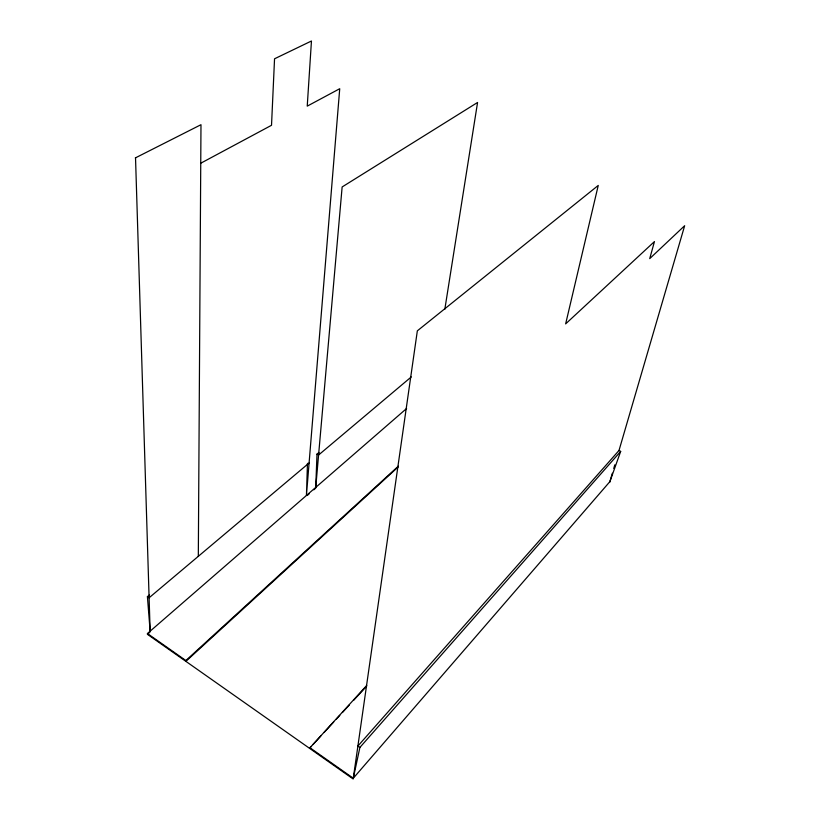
<?xml version="1.0" encoding="UTF-8"?>
<svg xmlns="http://www.w3.org/2000/svg" width="820" height="820" viewBox="0 0 820 820"><rect width="100%" height="100%" fill="white"/><g stroke="black" fill="none" stroke-linecap="round" stroke-linejoin="round"><path stroke-width="1.23" d="M198.317 556.329L200.982 124.701L135.341 157.922M307.469 463.331L306.434 495.475L339.726 88.714L307.233 106.139L311.457 41L274.546 58.794L271.522 125.286L200.746 163.231M315.731 487.398L317.002 454.116L318.959 452.476M366.735 685.418L309.509 748.291L311.241 746.415M444.819 309.314L477.568 102.469L342.135 186.96L315.669 488.197L313.804 489.806M309.591 747.502L353.287 778.221L359.888 747.44L620.668 451.41L618.997 450.487L357.899 746.036L359.888 747.44M609.691 482.344L612.355 473.212M613.76 468.425L614.805 464.837M618.997 450.487L684.659 225.715L649.727 258.628L654.452 241.572L565.646 323.89L598.251 185.433L417.339 330.839L353.174 779L147.467 634.342L147.436 633.522L406.607 408.503M620.668 451.41L609.916 481.586L353.287 778.221M312.973 744.529L320.763 736.063M324.228 732.301L333.74 721.948M336.343 719.13L339.798 715.368M342.401 712.549L349.32 705.015M353.645 700.311L366.632 686.207M398.192 466.949L185.884 661.351L185.873 660.541L398.305 466.18M147.467 634.342L149.26 632.774M307.305 495.464L309.16 493.845M309.089 463.003L149.107 597.78L147.415 596.652L149.353 595.033M411.281 376.923L318.58 455.018L317.002 454.116M147.436 633.522L185.873 660.541M147.415 596.652L150.142 631.174M135.525 157.829L150.162 631.995"/></g></svg>
